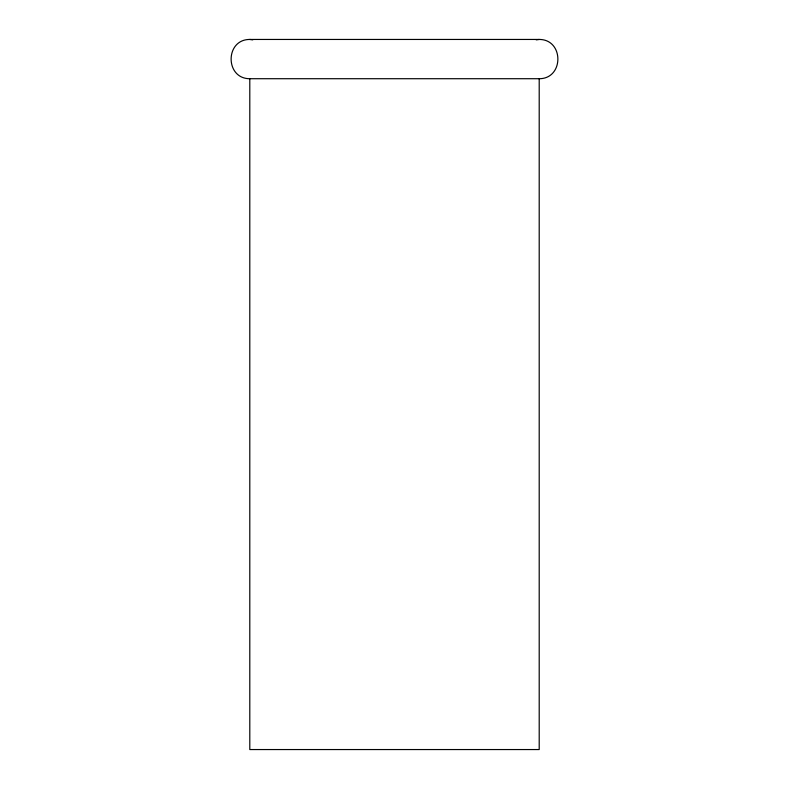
<?xml version="1.0" encoding="UTF-8"?>
<svg xmlns="http://www.w3.org/2000/svg" width="789" height="789" viewBox="0 0 789 789"><rect width="100%" height="100%" fill="white"/><g stroke="black" fill="none" stroke-linecap="round" stroke-linejoin="round"><path stroke-width="1.18" d="M249.797 39.45C224.914 39.381 224.914 78.772 249.797 78.713L539.203 78.713C564.086 78.772 564.086 39.381 539.203 39.45L249.797 39.45L252.766 39.854M536.234 39.854L539.203 39.45M539.203 78.713L539.203 749.55L249.797 749.55L249.797 78.713"/></g></svg>
